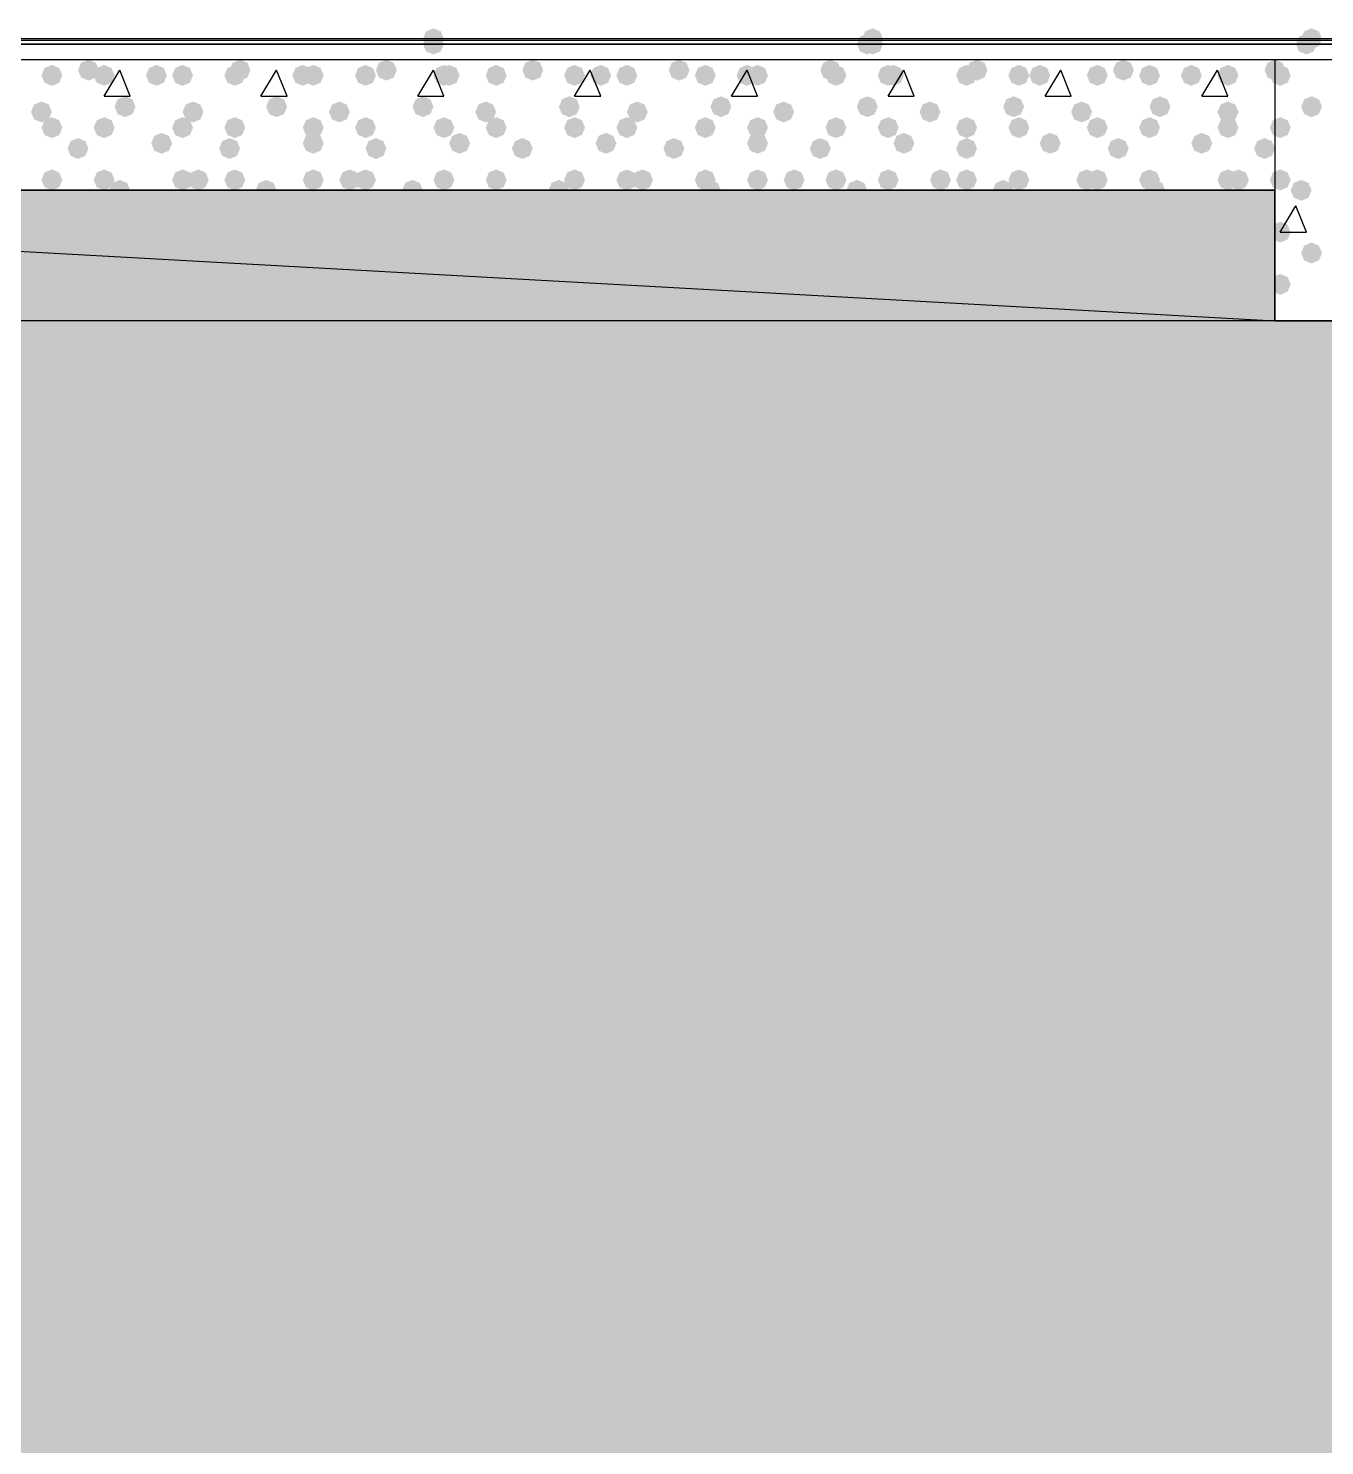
# Model space of a CAD drawing. Header units: millimetres. Extents: x 0 to 420, y 0 to 297.
# Drawn here: x 247.33 to 257.83, y 232.4 to 243.88 of the extents above; entities that cross this region are included whole.
import ezdxf

# ---------------------------------------------------------------- set-up
doc = ezdxf.new("R2010")
doc.units = ezdxf.units.MM
doc.layers.get('0').update_dxf_attribs({"linetype": 'CONTINUOUS'})

msp = doc.modelspace()

# ---------------------------------------------------------------- hatches: boundary and pattern name
at = {"true_color": 0x0000fe}
for points in [[(250.698, 243.797667), (250.673129, 243.737871), (250.613333, 243.713), (250.553538, 243.737871), (250.528667, 243.797667), (250.553537, 243.857462), (250.613333, 243.882333), (250.673129, 243.857463)], [(250.698, 243.755333), (250.673129, 243.695537), (250.613333, 243.670667), (250.553538, 243.695537), (250.528667, 243.755333), (250.553537, 243.815129), (250.613333, 243.84), (250.673129, 243.815129)], [(250.698, 243.755333), (250.673129, 243.695537), (250.613333, 243.670667), (250.553538, 243.695537), (250.528667, 243.755333), (250.553537, 243.815129), (250.613333, 243.84), (250.673129, 243.815129)], [(250.698, 243.755333), (250.673129, 243.695537), (250.613333, 243.670667), (250.553538, 243.695537), (250.528667, 243.755333), (250.553537, 243.815129), (250.613333, 243.84), (250.673129, 243.815129)], [(254.211667, 243.755333), (254.186796, 243.695537), (254.127, 243.670667), (254.067204, 243.695537), (254.042333, 243.755333), (254.067204, 243.815129), (254.127, 243.84), (254.186796, 243.815129)], [(254.211667, 243.755333), (254.186796, 243.695537), (254.127, 243.670667), (254.067204, 243.695537), (254.042333, 243.755333), (254.067204, 243.815129), (254.127, 243.84), (254.186796, 243.815129)], [(254.254, 243.797667), (254.229129, 243.737871), (254.169333, 243.713), (254.109537, 243.737871), (254.084667, 243.797667), (254.109537, 243.857462), (254.169333, 243.882333), (254.229129, 243.857463)], [(254.254, 243.755333), (254.229129, 243.695537), (254.169333, 243.670667), (254.109537, 243.695537), (254.084667, 243.755333), (254.109537, 243.815129), (254.169333, 243.84), (254.229129, 243.815129)], [(257.767667, 243.755333), (257.742796, 243.695537), (257.683, 243.670667), (257.623204, 243.695537), (257.598333, 243.755333), (257.623204, 243.815129), (257.683, 243.84), (257.742796, 243.815129)], [(257.767667, 243.755333), (257.742796, 243.695537), (257.683, 243.670667), (257.623204, 243.695537), (257.598333, 243.755333), (257.623204, 243.815129), (257.683, 243.84), (257.742796, 243.815129)], [(257.767667, 243.755333), (257.742796, 243.695537), (257.683, 243.670667), (257.623204, 243.695537), (257.598333, 243.755333), (257.623204, 243.815129), (257.683, 243.84), (257.742796, 243.815129)], [(257.81, 243.797667), (257.785129, 243.737871), (257.725333, 243.713), (257.665538, 243.737871), (257.640667, 243.797667), (257.665537, 243.857462), (257.725333, 243.882333), (257.785129, 243.857463)]]:
    msp.add_hatch(color=0, dxfattribs=at).paths.add_polyline_path(points, flags=0)
at = {"true_color": 0x000007}
h = msp.add_hatch(color=0, dxfattribs=at)
h.paths.add_polyline_path([(31.284333, 243.755333), (379.73, 243.755333)], flags=0)
h.paths.add_polyline_path([(379.73, 243.755333), (31.284333, 243.755333)], flags=0)
at = {"true_color": 0x000008}
for points in [[(247.607667, 243.501333), (247.582796, 243.441537), (247.523, 243.416667), (247.463204, 243.441537), (247.438333, 243.501333), (247.463204, 243.561129), (247.523, 243.586), (247.582796, 243.561129)], [(247.904, 243.543667), (247.879129, 243.483871), (247.819333, 243.459), (247.759538, 243.483871), (247.734667, 243.543667), (247.759537, 243.603462), (247.819333, 243.628333), (247.879129, 243.603463)], [(248.031, 243.501333), (248.006129, 243.441537), (247.946333, 243.416667), (247.886538, 243.441537), (247.861667, 243.501333), (247.886537, 243.561129), (247.946333, 243.586), (248.006129, 243.561129)], [(248.454333, 243.501333), (248.429463, 243.441537), (248.369667, 243.416667), (248.309871, 243.441537), (248.285, 243.501333), (248.309871, 243.561129), (248.369667, 243.586), (248.429462, 243.561129)], [(248.666, 243.501333), (248.641129, 243.441537), (248.581333, 243.416667), (248.521538, 243.441537), (248.496667, 243.501333), (248.521537, 243.561129), (248.581333, 243.586), (248.641129, 243.561129)], [(249.089333, 243.501333), (249.064462, 243.441537), (249.004667, 243.416667), (248.944871, 243.441537), (248.92, 243.501333), (248.944871, 243.561129), (249.004667, 243.586), (249.064462, 243.561129)], [(249.131667, 243.543667), (249.106796, 243.483871), (249.047, 243.459), (248.987204, 243.483871), (248.962333, 243.543667), (248.987204, 243.603462), (249.047, 243.628333), (249.106796, 243.603463)], [(249.639667, 243.501333), (249.614796, 243.441537), (249.555, 243.416667), (249.495204, 243.441537), (249.470333, 243.501333), (249.495204, 243.561129), (249.555, 243.586), (249.614796, 243.561129)], [(249.724333, 243.501333), (249.699462, 243.441537), (249.639667, 243.416667), (249.579871, 243.441537), (249.555, 243.501333), (249.579871, 243.561129), (249.639667, 243.586), (249.699462, 243.561129)], [(250.147667, 243.501333), (250.122796, 243.441537), (250.063, 243.416667), (250.003204, 243.441537), (249.978333, 243.501333), (250.003204, 243.561129), (250.063, 243.586), (250.122796, 243.561129)], [(250.317, 243.543667), (250.292129, 243.483871), (250.232333, 243.459), (250.172537, 243.483871), (250.147667, 243.543667), (250.172537, 243.603462), (250.232333, 243.628333), (250.292129, 243.603463)], [(250.782667, 243.501333), (250.757796, 243.441537), (250.698, 243.416667), (250.638204, 243.441537), (250.613333, 243.501333), (250.638204, 243.561129), (250.698, 243.586), (250.757796, 243.561129)], [(250.825, 243.501333), (250.800129, 243.441537), (250.740333, 243.416667), (250.680538, 243.441537), (250.655667, 243.501333), (250.680537, 243.561129), (250.740333, 243.586), (250.800129, 243.561129)], [(251.206, 243.501333), (251.181129, 243.441537), (251.121333, 243.416667), (251.061538, 243.441537), (251.036667, 243.501333), (251.061537, 243.561129), (251.121333, 243.586), (251.181129, 243.561129)], [(251.502333, 243.543667), (251.477463, 243.483871), (251.417667, 243.459), (251.357871, 243.483871), (251.333, 243.543667), (251.357871, 243.603462), (251.417667, 243.628333), (251.477462, 243.603463)], [(251.841, 243.501333), (251.816129, 243.441537), (251.756333, 243.416667), (251.696538, 243.441537), (251.671667, 243.501333), (251.696537, 243.561129), (251.756333, 243.586), (251.816129, 243.561129)], [(252.052667, 243.501333), (252.027796, 243.441537), (251.968, 243.416667), (251.908204, 243.441537), (251.883333, 243.501333), (251.908204, 243.561129), (251.968, 243.586), (252.027796, 243.561129)], [(252.264333, 243.501333), (252.239463, 243.441537), (252.179667, 243.416667), (252.119871, 243.441537), (252.095, 243.501333), (252.119871, 243.561129), (252.179667, 243.586), (252.239462, 243.561129)], [(252.687667, 243.543667), (252.662796, 243.483871), (252.603, 243.459), (252.543204, 243.483871), (252.518333, 243.543667), (252.543204, 243.603462), (252.603, 243.628333), (252.662796, 243.603463)], [(252.899333, 243.501333), (252.874462, 243.441537), (252.814667, 243.416667), (252.754871, 243.441537), (252.73, 243.501333), (252.754871, 243.561129), (252.814667, 243.586), (252.874462, 243.561129)], [(253.238, 243.501333), (253.213129, 243.441537), (253.153333, 243.416667), (253.093538, 243.441537), (253.068667, 243.501333), (253.093537, 243.561129), (253.153333, 243.586), (253.213129, 243.561129)], [(253.322667, 243.501333), (253.297796, 243.441537), (253.238, 243.416667), (253.178204, 243.441537), (253.153333, 243.501333), (253.178204, 243.561129), (253.238, 243.586), (253.297796, 243.561129)], [(253.915333, 243.543667), (253.890462, 243.483871), (253.830667, 243.459), (253.770871, 243.483871), (253.746, 243.543667), (253.770871, 243.603462), (253.830667, 243.628333), (253.890462, 243.603463)], [(253.957667, 243.501333), (253.932796, 243.441537), (253.873, 243.416667), (253.813204, 243.441537), (253.788333, 243.501333), (253.813204, 243.561129), (253.873, 243.586), (253.932796, 243.561129)], [(254.381, 243.501333), (254.356129, 243.441537), (254.296333, 243.416667), (254.236538, 243.441537), (254.211667, 243.501333), (254.236537, 243.561129), (254.296333, 243.586), (254.356129, 243.561129)], [(254.423333, 243.501333), (254.398462, 243.441537), (254.338667, 243.416667), (254.278871, 243.441537), (254.254, 243.501333), (254.278871, 243.561129), (254.338667, 243.586), (254.398462, 243.561129)], [(255.016, 243.501333), (254.991129, 243.441537), (254.931333, 243.416667), (254.871538, 243.441537), (254.846667, 243.501333), (254.871537, 243.561129), (254.931333, 243.586), (254.991129, 243.561129)], [(255.100667, 243.543667), (255.075796, 243.483871), (255.016, 243.459), (254.956204, 243.483871), (254.931333, 243.543667), (254.956204, 243.603462), (255.016, 243.628333), (255.075796, 243.603463)], [(255.439333, 243.501333), (255.414463, 243.441537), (255.354667, 243.416667), (255.294871, 243.441537), (255.27, 243.501333), (255.294871, 243.561129), (255.354667, 243.586), (255.414462, 243.561129)], [(255.608667, 243.501333), (255.583796, 243.441537), (255.524, 243.416667), (255.464204, 243.441537), (255.439333, 243.501333), (255.464204, 243.561129), (255.524, 243.586), (255.583796, 243.561129)], [(256.074333, 243.501333), (256.049463, 243.441537), (255.989667, 243.416667), (255.929871, 243.441537), (255.905, 243.501333), (255.929871, 243.561129), (255.989667, 243.586), (256.049462, 243.561129)], [(256.286, 243.543667), (256.261129, 243.483871), (256.201333, 243.459), (256.141538, 243.483871), (256.116667, 243.543667), (256.141537, 243.603462), (256.201333, 243.628333), (256.261129, 243.603463)], [(256.497667, 243.501333), (256.472796, 243.441537), (256.413, 243.416667), (256.353204, 243.441537), (256.328333, 243.501333), (256.353204, 243.561129), (256.413, 243.586), (256.472796, 243.561129)], [(256.836333, 243.501333), (256.811462, 243.441537), (256.751667, 243.416667), (256.691871, 243.441537), (256.667, 243.501333), (256.691871, 243.561129), (256.751667, 243.586), (256.811462, 243.561129)], [(257.132667, 243.501333), (257.107796, 243.441537), (257.048, 243.416667), (256.988204, 243.441537), (256.963333, 243.501333), (256.988204, 243.561129), (257.048, 243.586), (257.107796, 243.561129)], [(257.513667, 243.543667), (257.488796, 243.483871), (257.429, 243.459), (257.369204, 243.483871), (257.344333, 243.543667), (257.369204, 243.603462), (257.429, 243.628333), (257.488796, 243.603463)], [(248.200333, 243.247333), (248.175462, 243.187537), (248.115667, 243.162667), (248.055871, 243.187537), (248.031, 243.247333), (248.055871, 243.307129), (248.115667, 243.332), (248.175462, 243.307129)], [(249.428, 243.247333), (249.403129, 243.187537), (249.343333, 243.162667), (249.283537, 243.187537), (249.258667, 243.247333), (249.283537, 243.307129), (249.343333, 243.332), (249.403129, 243.307129)], [(250.613333, 243.247333), (250.588462, 243.187537), (250.528667, 243.162667), (250.468871, 243.187537), (250.444, 243.247333), (250.468871, 243.307129), (250.528667, 243.332), (250.588462, 243.307129)], [(251.798667, 243.247333), (251.773796, 243.187537), (251.714, 243.162667), (251.654204, 243.187537), (251.629333, 243.247333), (251.654204, 243.307129), (251.714, 243.332), (251.773796, 243.307129)], [(253.026333, 243.247333), (253.001462, 243.187537), (252.941667, 243.162667), (252.881871, 243.187537), (252.857, 243.247333), (252.881871, 243.307129), (252.941667, 243.332), (253.001462, 243.307129)], [(254.211667, 243.247333), (254.186796, 243.187537), (254.127, 243.162667), (254.067204, 243.187537), (254.042333, 243.247333), (254.067204, 243.307129), (254.127, 243.332), (254.186796, 243.307129)], [(255.397, 243.247333), (255.372129, 243.187537), (255.312333, 243.162667), (255.252537, 243.187537), (255.227667, 243.247333), (255.252537, 243.307129), (255.312333, 243.332), (255.372129, 243.307129)], [(256.582333, 243.247333), (256.557462, 243.187537), (256.497667, 243.162667), (256.437871, 243.187537), (256.413, 243.247333), (256.437871, 243.307129), (256.497667, 243.332), (256.557462, 243.307129)], [(247.523, 243.205), (247.498129, 243.145204), (247.438333, 243.120333), (247.378537, 243.145204), (247.353667, 243.205), (247.378537, 243.264796), (247.438333, 243.289667), (247.498129, 243.264796)], [(248.750667, 243.205), (248.725796, 243.145204), (248.666, 243.120333), (248.606204, 243.145204), (248.581333, 243.205), (248.606204, 243.264796), (248.666, 243.289667), (248.725796, 243.264796)], [(249.936, 243.205), (249.911129, 243.145204), (249.851333, 243.120333), (249.791538, 243.145204), (249.766667, 243.205), (249.791537, 243.264796), (249.851333, 243.289667), (249.911129, 243.264796)], [(251.121333, 243.205), (251.096462, 243.145204), (251.036667, 243.120333), (250.976871, 243.145204), (250.952, 243.205), (250.976871, 243.264796), (251.036667, 243.289667), (251.096462, 243.264796)], [(252.349, 243.205), (252.324129, 243.145204), (252.264333, 243.120333), (252.204538, 243.145204), (252.179667, 243.205), (252.204537, 243.264796), (252.264333, 243.289667), (252.324129, 243.264796)], [(253.534333, 243.205), (253.509462, 243.145204), (253.449667, 243.120333), (253.389871, 243.145204), (253.365, 243.205), (253.389871, 243.264796), (253.449667, 243.289667), (253.509462, 243.264796)], [(254.719667, 243.205), (254.694796, 243.145204), (254.635, 243.120333), (254.575204, 243.145204), (254.550333, 243.205), (254.575204, 243.264796), (254.635, 243.289667), (254.694796, 243.264796)], [(255.947333, 243.205), (255.922462, 243.145204), (255.862667, 243.120333), (255.802871, 243.145204), (255.778, 243.205), (255.802871, 243.264796), (255.862667, 243.289667), (255.922462, 243.264796)], [(257.132667, 243.205), (257.107796, 243.145204), (257.048, 243.120333), (256.988204, 243.145204), (256.963333, 243.205), (256.988204, 243.264796), (257.048, 243.289667), (257.107796, 243.264796)], [(247.607667, 243.078), (247.582796, 243.018204), (247.523, 242.993333), (247.463204, 243.018204), (247.438333, 243.078), (247.463204, 243.137796), (247.523, 243.162667), (247.582796, 243.137796)], [(248.031, 243.078), (248.006129, 243.018204), (247.946333, 242.993333), (247.886538, 243.018204), (247.861667, 243.078), (247.886537, 243.137796), (247.946333, 243.162667), (248.006129, 243.137796)], [(248.666, 243.078), (248.641129, 243.018204), (248.581333, 242.993333), (248.521538, 243.018204), (248.496667, 243.078), (248.521537, 243.137796), (248.581333, 243.162667), (248.641129, 243.137796)], [(249.089333, 243.078), (249.064462, 243.018204), (249.004667, 242.993333), (248.944871, 243.018204), (248.92, 243.078), (248.944871, 243.137796), (249.004667, 243.162667), (249.064462, 243.137796)], [(249.724333, 243.078), (249.699462, 243.018204), (249.639667, 242.993333), (249.579871, 243.018204), (249.555, 243.078), (249.579871, 243.137796), (249.639667, 243.162667), (249.699462, 243.137796)], [(250.147667, 243.078), (250.122796, 243.018204), (250.063, 242.993333), (250.003204, 243.018204), (249.978333, 243.078), (250.003204, 243.137796), (250.063, 243.162667), (250.122796, 243.137796)], [(250.782667, 243.078), (250.757796, 243.018204), (250.698, 242.993333), (250.638204, 243.018204), (250.613333, 243.078), (250.638204, 243.137796), (250.698, 243.162667), (250.757796, 243.137796)], [(251.206, 243.078), (251.181129, 243.018204), (251.121333, 242.993333), (251.061538, 243.018204), (251.036667, 243.078), (251.061537, 243.137796), (251.121333, 243.162667), (251.181129, 243.137796)], [(251.841, 243.078), (251.816129, 243.018204), (251.756333, 242.993333), (251.696538, 243.018204), (251.671667, 243.078), (251.696537, 243.137796), (251.756333, 243.162667), (251.816129, 243.137796)], [(252.264333, 243.078), (252.239463, 243.018204), (252.179667, 242.993333), (252.119871, 243.018204), (252.095, 243.078), (252.119871, 243.137796), (252.179667, 243.162667), (252.239462, 243.137796)], [(252.899333, 243.078), (252.874462, 243.018204), (252.814667, 242.993333), (252.754871, 243.018204), (252.73, 243.078), (252.754871, 243.137796), (252.814667, 243.162667), (252.874462, 243.137796)], [(253.322667, 243.078), (253.297796, 243.018204), (253.238, 242.993333), (253.178204, 243.018204), (253.153333, 243.078), (253.178204, 243.137796), (253.238, 243.162667), (253.297796, 243.137796)], [(253.957667, 243.078), (253.932796, 243.018204), (253.873, 242.993333), (253.813204, 243.018204), (253.788333, 243.078), (253.813204, 243.137796), (253.873, 243.162667), (253.932796, 243.137796)], [(254.381, 243.078), (254.356129, 243.018204), (254.296333, 242.993333), (254.236538, 243.018204), (254.211667, 243.078), (254.236537, 243.137796), (254.296333, 243.162667), (254.356129, 243.137796)], [(255.016, 243.078), (254.991129, 243.018204), (254.931333, 242.993333), (254.871538, 243.018204), (254.846667, 243.078), (254.871537, 243.137796), (254.931333, 243.162667), (254.991129, 243.137796)], [(255.439333, 243.078), (255.414463, 243.018204), (255.354667, 242.993333), (255.294871, 243.018204), (255.27, 243.078), (255.294871, 243.137796), (255.354667, 243.162667), (255.414462, 243.137796)], [(256.074333, 243.078), (256.049463, 243.018204), (255.989667, 242.993333), (255.929871, 243.018204), (255.905, 243.078), (255.929871, 243.137796), (255.989667, 243.162667), (256.049462, 243.137796)], [(256.497667, 243.078), (256.472796, 243.018204), (256.413, 242.993333), (256.353204, 243.018204), (256.328333, 243.078), (256.353204, 243.137796), (256.413, 243.162667), (256.472796, 243.137796)], [(257.132667, 243.078), (257.107796, 243.018204), (257.048, 242.993333), (256.988204, 243.018204), (256.963333, 243.078), (256.988204, 243.137796), (257.048, 243.162667), (257.107796, 243.137796)], [(247.819333, 242.908667), (247.794463, 242.848871), (247.734667, 242.824), (247.674871, 242.848871), (247.65, 242.908667), (247.674871, 242.968462), (247.734667, 242.993333), (247.794462, 242.968463)], [(248.496667, 242.951), (248.471796, 242.891204), (248.412, 242.866333), (248.352204, 242.891204), (248.327333, 242.951), (248.352204, 243.010796), (248.412, 243.035667), (248.471796, 243.010796)], [(249.047, 242.908667), (249.022129, 242.848871), (248.962333, 242.824), (248.902537, 242.848871), (248.877667, 242.908667), (248.902537, 242.968462), (248.962333, 242.993333), (249.022129, 242.968463)], [(249.724333, 242.951), (249.699462, 242.891204), (249.639667, 242.866333), (249.579871, 242.891204), (249.555, 242.951), (249.579871, 243.010796), (249.639667, 243.035667), (249.699462, 243.010796)], [(250.232333, 242.908667), (250.207462, 242.848871), (250.147667, 242.824), (250.087871, 242.848871), (250.063, 242.908667), (250.087871, 242.968462), (250.147667, 242.993333), (250.207462, 242.968463)], [(250.909667, 242.951), (250.884796, 242.891204), (250.825, 242.866333), (250.765204, 242.891204), (250.740333, 242.951), (250.765204, 243.010796), (250.825, 243.035667), (250.884796, 243.010796)], [(251.417667, 242.908667), (251.392796, 242.848871), (251.333, 242.824), (251.273204, 242.848871), (251.248333, 242.908667), (251.273204, 242.968462), (251.333, 242.993333), (251.392796, 242.968463)], [(252.095, 242.951), (252.070129, 242.891204), (252.010333, 242.866333), (251.950538, 242.891204), (251.925667, 242.951), (251.950537, 243.010796), (252.010333, 243.035667), (252.070129, 243.010796)], [(252.645333, 242.908667), (252.620462, 242.848871), (252.560667, 242.824), (252.500871, 242.848871), (252.476, 242.908667), (252.500871, 242.968462), (252.560667, 242.993333), (252.620462, 242.968463)], [(253.322667, 242.951), (253.297796, 242.891204), (253.238, 242.866333), (253.178204, 242.891204), (253.153333, 242.951), (253.178204, 243.010796), (253.238, 243.035667), (253.297796, 243.010796)], [(253.830667, 242.908667), (253.805796, 242.848871), (253.746, 242.824), (253.686204, 242.848871), (253.661333, 242.908667), (253.686204, 242.968462), (253.746, 242.993333), (253.805796, 242.968463)], [(254.508, 242.951), (254.483129, 242.891204), (254.423333, 242.866333), (254.363538, 242.891204), (254.338667, 242.951), (254.363537, 243.010796), (254.423333, 243.035667), (254.483129, 243.010796)], [(255.016, 242.908667), (254.991129, 242.848871), (254.931333, 242.824), (254.871538, 242.848871), (254.846667, 242.908667), (254.871537, 242.968462), (254.931333, 242.993333), (254.991129, 242.968463)], [(255.693333, 242.951), (255.668462, 242.891204), (255.608667, 242.866333), (255.548871, 242.891204), (255.524, 242.951), (255.548871, 243.010796), (255.608667, 243.035667), (255.668462, 243.010796)], [(256.243667, 242.908667), (256.218796, 242.848871), (256.159, 242.824), (256.099204, 242.848871), (256.074333, 242.908667), (256.099204, 242.968462), (256.159, 242.993333), (256.218796, 242.968463)], [(256.921, 242.951), (256.896129, 242.891204), (256.836333, 242.866333), (256.776538, 242.891204), (256.751667, 242.951), (256.776537, 243.010796), (256.836333, 243.035667), (256.896129, 243.010796)], [(257.429, 242.908667), (257.404129, 242.848871), (257.344333, 242.824), (257.284538, 242.848871), (257.259667, 242.908667), (257.284537, 242.968462), (257.344333, 242.993333), (257.404129, 242.968463)], [(247.607667, 242.654667), (247.582796, 242.594871), (247.523, 242.57), (247.463204, 242.594871), (247.438333, 242.654667), (247.463204, 242.714462), (247.523, 242.739333), (247.582796, 242.714463)], [(247.607667, 242.654667), (247.582796, 242.594871), (247.523, 242.57), (247.463204, 242.594871), (247.438333, 242.654667), (247.463204, 242.714462), (247.523, 242.739333), (247.582796, 242.714463)], [(248.031, 242.654667), (248.006129, 242.594871), (247.946333, 242.57), (247.886538, 242.594871), (247.861667, 242.654667), (247.886537, 242.714462), (247.946333, 242.739333), (248.006129, 242.714463)], [(248.158, 242.57), (248.133129, 242.510204), (248.073333, 242.485333), (248.013537, 242.510204), (247.988667, 242.57), (248.013537, 242.629796), (248.073333, 242.654667), (248.133129, 242.629796)], [(248.666, 242.654667), (248.641129, 242.594871), (248.581333, 242.57), (248.521538, 242.594871), (248.496667, 242.654667), (248.521537, 242.714462), (248.581333, 242.739333), (248.641129, 242.714463)], [(248.793, 242.654667), (248.768129, 242.594871), (248.708333, 242.57), (248.648538, 242.594871), (248.623667, 242.654667), (248.648537, 242.714462), (248.708333, 242.739333), (248.768129, 242.714463)], [(249.089333, 242.654667), (249.064462, 242.594871), (249.004667, 242.57), (248.944871, 242.594871), (248.92, 242.654667), (248.944871, 242.714462), (249.004667, 242.739333), (249.064462, 242.714463)], [(249.343333, 242.57), (249.318463, 242.510204), (249.258667, 242.485333), (249.198871, 242.510204), (249.174, 242.57), (249.198871, 242.629796), (249.258667, 242.654667), (249.318462, 242.629796)], [(249.724333, 242.654667), (249.699462, 242.594871), (249.639667, 242.57), (249.579871, 242.594871), (249.555, 242.654667), (249.579871, 242.714462), (249.639667, 242.739333), (249.699462, 242.714463)], [(250.020667, 242.654667), (249.995796, 242.594871), (249.936, 242.57), (249.876204, 242.594871), (249.851333, 242.654667), (249.876204, 242.714462), (249.936, 242.739333), (249.995796, 242.714463)], [(250.147667, 242.654667), (250.122796, 242.594871), (250.063, 242.57), (250.003204, 242.594871), (249.978333, 242.654667), (250.003204, 242.714462), (250.063, 242.739333), (250.122796, 242.714463)], [(250.528667, 242.57), (250.503796, 242.510204), (250.444, 242.485333), (250.384204, 242.510204), (250.359333, 242.57), (250.384204, 242.629796), (250.444, 242.654667), (250.503796, 242.629796)], [(250.782667, 242.654667), (250.757796, 242.594871), (250.698, 242.57), (250.638204, 242.594871), (250.613333, 242.654667), (250.638204, 242.714462), (250.698, 242.739333), (250.757796, 242.714463)], [(251.206, 242.654667), (251.181129, 242.594871), (251.121333, 242.57), (251.061538, 242.594871), (251.036667, 242.654667), (251.061537, 242.714462), (251.121333, 242.739333), (251.181129, 242.714463)], [(251.206, 242.654667), (251.181129, 242.594871), (251.121333, 242.57), (251.061538, 242.594871), (251.036667, 242.654667), (251.061537, 242.714462), (251.121333, 242.739333), (251.181129, 242.714463)], [(251.714, 242.57), (251.689129, 242.510204), (251.629333, 242.485333), (251.569538, 242.510204), (251.544667, 242.57), (251.569537, 242.629796), (251.629333, 242.654667), (251.689129, 242.629796)], [(251.841, 242.654667), (251.816129, 242.594871), (251.756333, 242.57), (251.696538, 242.594871), (251.671667, 242.654667), (251.696537, 242.714462), (251.756333, 242.739333), (251.816129, 242.714463)], [(252.264333, 242.654667), (252.239463, 242.594871), (252.179667, 242.57), (252.119871, 242.594871), (252.095, 242.654667), (252.119871, 242.714462), (252.179667, 242.739333), (252.239462, 242.714463)], [(252.391333, 242.654667), (252.366462, 242.594871), (252.306667, 242.57), (252.246871, 242.594871), (252.222, 242.654667), (252.246871, 242.714462), (252.306667, 242.739333), (252.366462, 242.714463)], [(252.899333, 242.654667), (252.874462, 242.594871), (252.814667, 242.57), (252.754871, 242.594871), (252.73, 242.654667), (252.754871, 242.714462), (252.814667, 242.739333), (252.874462, 242.714463)], [(252.941667, 242.57), (252.916796, 242.510204), (252.857, 242.485333), (252.797204, 242.510204), (252.772333, 242.57), (252.797204, 242.629796), (252.857, 242.654667), (252.916796, 242.629796)], [(253.322667, 242.654667), (253.297796, 242.594871), (253.238, 242.57), (253.178204, 242.594871), (253.153333, 242.654667), (253.178204, 242.714462), (253.238, 242.739333), (253.297796, 242.714463)], [(253.619, 242.654667), (253.594129, 242.594871), (253.534333, 242.57), (253.474538, 242.594871), (253.449667, 242.654667), (253.474537, 242.714462), (253.534333, 242.739333), (253.594129, 242.714463)], [(253.957667, 242.654667), (253.932796, 242.594871), (253.873, 242.57), (253.813204, 242.594871), (253.788333, 242.654667), (253.813204, 242.714462), (253.873, 242.739333), (253.932796, 242.714463)], [(254.127, 242.57), (254.102129, 242.510204), (254.042333, 242.485333), (253.982537, 242.510204), (253.957667, 242.57), (253.982537, 242.629796), (254.042333, 242.654667), (254.102129, 242.629796)], [(254.381, 242.654667), (254.356129, 242.594871), (254.296333, 242.57), (254.236538, 242.594871), (254.211667, 242.654667), (254.236537, 242.714462), (254.296333, 242.739333), (254.356129, 242.714463)], [(254.804333, 242.654667), (254.779462, 242.594871), (254.719667, 242.57), (254.659871, 242.594871), (254.635, 242.654667), (254.659871, 242.714462), (254.719667, 242.739333), (254.779462, 242.714463)], [(255.016, 242.654667), (254.991129, 242.594871), (254.931333, 242.57), (254.871538, 242.594871), (254.846667, 242.654667), (254.871537, 242.714462), (254.931333, 242.739333), (254.991129, 242.714463)], [(255.312333, 242.57), (255.287463, 242.510204), (255.227667, 242.485333), (255.167871, 242.510204), (255.143, 242.57), (255.167871, 242.629796), (255.227667, 242.654667), (255.287462, 242.629796)], [(255.439333, 242.654667), (255.414463, 242.594871), (255.354667, 242.57), (255.294871, 242.594871), (255.27, 242.654667), (255.294871, 242.714462), (255.354667, 242.739333), (255.414462, 242.714463)], [(255.989667, 242.654667), (255.964796, 242.594871), (255.905, 242.57), (255.845204, 242.594871), (255.820333, 242.654667), (255.845204, 242.714462), (255.905, 242.739333), (255.964796, 242.714463)], [(256.074333, 242.654667), (256.049463, 242.594871), (255.989667, 242.57), (255.929871, 242.594871), (255.905, 242.654667), (255.929871, 242.714462), (255.989667, 242.739333), (256.049462, 242.714463)], [(256.497667, 242.654667), (256.472796, 242.594871), (256.413, 242.57), (256.353204, 242.594871), (256.328333, 242.654667), (256.353204, 242.714462), (256.413, 242.739333), (256.472796, 242.714463)], [(256.54, 242.57), (256.515129, 242.510204), (256.455333, 242.485333), (256.395538, 242.510204), (256.370667, 242.57), (256.395537, 242.629796), (256.455333, 242.654667), (256.515129, 242.629796)], [(257.132667, 242.654667), (257.107796, 242.594871), (257.048, 242.57), (256.988204, 242.594871), (256.963333, 242.654667), (256.988204, 242.714462), (257.048, 242.739333), (257.107796, 242.714463)], [(257.217333, 242.654667), (257.192462, 242.594871), (257.132667, 242.57), (257.072871, 242.594871), (257.048, 242.654667), (257.072871, 242.714462), (257.132667, 242.739333), (257.192462, 242.714463)]]:
    msp.add_hatch(color=0, dxfattribs=at).paths.add_polyline_path(points, flags=0)
at = {"true_color": 0x000007}
for points in [[(257.556, 243.501333), (257.531129, 243.441537), (257.471333, 243.416667), (257.411538, 243.441537), (257.386667, 243.501333), (257.411537, 243.561129), (257.471333, 243.586), (257.531129, 243.561129)], [(257.81, 243.247333), (257.785129, 243.187537), (257.725333, 243.162667), (257.665538, 243.187537), (257.640667, 243.247333), (257.665537, 243.307129), (257.725333, 243.332), (257.785129, 243.307129)], [(257.556, 243.078), (257.531129, 243.018204), (257.471333, 242.993333), (257.411538, 243.018204), (257.386667, 243.078), (257.411537, 243.137796), (257.471333, 243.162667), (257.531129, 243.137796)], [(257.556, 242.654667), (257.531129, 242.594871), (257.471333, 242.57), (257.411538, 242.594871), (257.386667, 242.654667), (257.411537, 242.714462), (257.471333, 242.739333), (257.531129, 242.714463)], [(257.725333, 242.57), (257.700462, 242.510204), (257.640667, 242.485333), (257.580871, 242.510204), (257.556, 242.57), (257.580871, 242.629796), (257.640667, 242.654667), (257.700462, 242.629796)], [(257.556, 242.231333), (257.531129, 242.171537), (257.471333, 242.146667), (257.411538, 242.171537), (257.386667, 242.231333), (257.411537, 242.291129), (257.471333, 242.316), (257.531129, 242.291129)], [(257.81, 242.062), (257.785129, 242.002204), (257.725333, 241.977333), (257.665538, 242.002204), (257.640667, 242.062), (257.665537, 242.121796), (257.725333, 242.146667), (257.785129, 242.121796)], [(257.556, 241.808), (257.531129, 241.748204), (257.471333, 241.723333), (257.411538, 241.748204), (257.386667, 241.808), (257.411537, 241.867796), (257.471333, 241.892667), (257.531129, 241.867796)]]:
    msp.add_hatch(color=0, dxfattribs=at).paths.add_polyline_path(points, flags=0)
at = {"true_color": 0x000008}
h = msp.add_hatch(color=0, dxfattribs=at)
h.paths.add_polyline_path([(257.429, 242.57), (238.336667, 242.57), (257.429, 241.511667)], flags=0)
h.paths.add_polyline_path([(238.336667, 242.57), (257.429, 241.511667), (238.336667, 241.511667)], flags=0)
h = msp.add_hatch(color=0, dxfattribs=at)
h.paths.add_polyline_path([(378.544667, 241.511667), (32.469667, 241.511667), (378.544667, 222.461667)], flags=0)
h.paths.add_polyline_path([(32.469667, 241.511667), (378.544667, 222.461667), (32.469667, 222.461667)], flags=0)

# ---------------------------------------------------------------- linework, layer by layer
at = {"color": 0, "true_color": 0x000007}
for points in [[(379.73, 243.797667), (31.242, 243.797667), (379.73, 243.797667), (31.242, 243.755333)], [(379.73, 243.797667), (31.242, 243.797667), (31.242, 243.755333)], [(379.73, 243.755333), (31.284333, 243.755333), (31.242, 243.755333)], [(31.284333, 243.755333), (379.73, 243.755333)], [(31.284333, 243.755333), (379.73, 243.755333)], [(257.429, 243.628333), (238.336667, 243.628333)], [(238.336667, 242.57), (257.429, 242.57)], [(257.471333, 242.231333), (257.598333, 242.443)], [(257.683, 242.231333), (257.598333, 242.443)], [(257.471333, 242.231333), (257.683, 242.231333)]]:
    msp.add_lwpolyline(points, dxfattribs=at)
for points in [[(31.284333, 243.755333), (379.73, 243.755333)], [(31.284333, 243.755333), (379.73, 243.755333)], [(379.73, 243.755333), (31.284333, 243.755333)], [(257.429, 243.628333), (257.429, 241.511667), (259.545667, 241.511667), (259.545667, 243.628333)]]:
    msp.add_lwpolyline(points, close=True, dxfattribs=at)
at = {"color": 0, "true_color": 0x000008}
for points in [[(247.946333, 243.332), (248.073333, 243.543667)], [(248.158, 243.332), (248.073333, 243.543667)], [(249.216333, 243.332), (249.343333, 243.543667)], [(249.428, 243.332), (249.343333, 243.543667)], [(250.486333, 243.332), (250.613333, 243.543667)], [(250.698, 243.332), (250.613333, 243.543667)], [(251.756333, 243.332), (251.883333, 243.543667)], [(251.968, 243.332), (251.883333, 243.543667)], [(253.026333, 243.332), (253.153333, 243.543667)], [(253.238, 243.332), (253.153333, 243.543667)], [(254.296333, 243.332), (254.423333, 243.543667)], [(254.508, 243.332), (254.423333, 243.543667)], [(255.566333, 243.332), (255.693333, 243.543667)], [(255.778, 243.332), (255.693333, 243.543667)], [(256.836333, 243.332), (256.963333, 243.543667)], [(257.048, 243.332), (256.963333, 243.543667)], [(247.946333, 243.332), (248.158, 243.332)], [(249.216333, 243.332), (249.428, 243.332)], [(250.486333, 243.332), (250.698, 243.332)], [(251.756333, 243.332), (251.968, 243.332)], [(253.026333, 243.332), (253.238, 243.332)], [(254.296333, 243.332), (254.508, 243.332)], [(255.566333, 243.332), (255.778, 243.332)], [(256.836333, 243.332), (257.048, 243.332)]]:
    msp.add_lwpolyline(points, dxfattribs=at)
for points in [[(257.429, 242.57), (238.336667, 242.57), (257.429, 241.511667)], [(238.336667, 242.57), (257.429, 241.511667), (238.336667, 241.511667)], [(378.544667, 241.511667), (32.469667, 241.511667), (378.544667, 222.461667)]]:
    msp.add_lwpolyline(points, close=True, dxfattribs=at)

doc.saveas('drawing.dxf')
